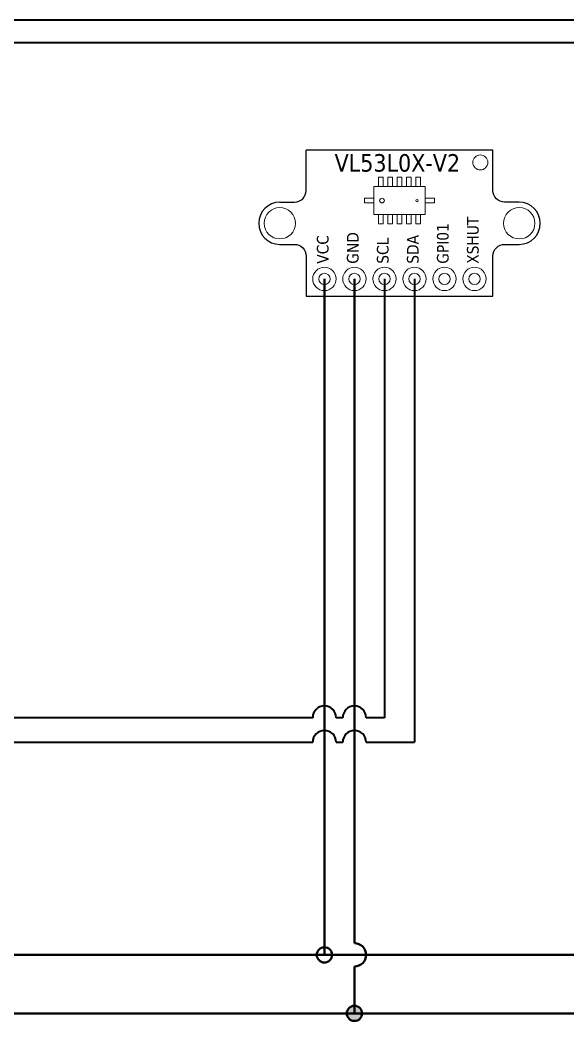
# Model space of a CAD drawing. Extents: x -201 to 3149, y -111 to 111.
# Drawn here: x 1968.9 to 2015.8, y -28.5 to 57.2 of the extents above; entities that cross this region are included whole.
import ezdxf

# ---------------------------------------------------------------- set-up
doc = ezdxf.new("R2010")
doc.units = 0
doc.linetypes.add('CONTINU', pattern=[0])
doc.layers.get('0').update_dxf_attribs({"lineweight": 9})
doc.layers.add('2', color=7, linetype='CONTINU')
for name, color, linetype, lineweight in [('contorno', 7, 'CONTINU', 30), ('fase_5V', 1, 'Continuous', 40), ('GND', 3, 'Continuous', 40), ('SCL_OR_SDA', 253, 'CONTINU', 40), ('SINAL', 5, 'Continuous', 40)]:
    doc.layers.add(name, color=color, linetype=linetype, lineweight=lineweight)
doc.styles.add('times 2', font='tahoma.ttf')

msp = doc.modelspace()

# ---------------------------------------------------------------- hatches: boundary and pattern name
at = {"layer": 'fase_5V', "lineweight": 50}
h = msp.add_hatch(dxfattribs=at)
h.set_pattern_fill('ANGLE', color=256)
h.set_pattern_definition([(0, (0, 0), (0, 6.985), [5.08, -1.905]), (90, (0, 0), (-6.985, 4e-16), [5.08, -1.905])])
h.paths.add_polyline_path([(1741.814, -22.181), (1741.814, -22.833), (1742.466, -22.833, 0.414214)])
h.paths.add_polyline_path([(1741.814, -22.181, 0.414214), (1741.162, -22.833), (1741.814, -22.833)])
h.paths.add_polyline_path([(1742.466, -22.833), (1741.162, -22.833, 1)])
h.paths.add_polyline_path([(1829.397, -22.833), (1828.094, -22.833, 1)])
h.paths.add_polyline_path([(1828.746, -22.181), (1828.746, -22.833), (1829.397, -22.833, 0.414214)])
h.paths.add_polyline_path([(1828.746, -22.181, 0.414214), (1828.094, -22.833), (1828.746, -22.833)])
h.paths.add_polyline_path([(1994.976, -22.181, 0.414214), (1994.324, -22.833), (1994.976, -22.833)])
h.paths.add_polyline_path([(1994.976, -22.181), (1994.976, -22.833), (1995.628, -22.833, 0.414214)])
h.paths.add_polyline_path([(1995.628, -22.833), (1994.976, -22.833), (1994.324, -22.833, 1)])
h.paths.add_polyline_path([(1937.617, -22.181, 0.414214), (1936.965, -22.833), (1937.617, -22.833)])
h.paths.add_polyline_path([(1937.617, -22.181), (1937.617, -22.833), (1938.269, -22.833, 0.414214)])
h.paths.add_polyline_path([(1938.269, -22.833), (1936.965, -22.833, 1)])
h = msp.add_hatch(dxfattribs=at)
h.set_pattern_fill('ANGLE', color=256)
h.set_pattern_definition([(0, (-67.224, 0), (0, 6.985), [5.08, -1.905]), (90, (-67.224, 0), (-6.985, 4e-16), [5.08, -1.905])])
h.paths.add_polyline_path([(1995.628, -22.833), (1994.324, -22.833, 1)])
h.paths.add_polyline_path([(1994.976, -22.181, 0.414214), (1994.324, -22.833), (1994.976, -22.833)])
h.paths.add_polyline_path([(1994.976, -22.181), (1994.976, -22.833), (1995.628, -22.833, 0.414214)])
at = {"layer": 'GND', "lineweight": 50}
h = msp.add_hatch(color=256, dxfattribs=at)
h.dxf.hatch_style = 1
h.paths.add_polyline_path([(1743.844, -27.191), (1743.844, -27.843), (1744.496, -27.843, 0.414214)])
h.paths.add_polyline_path([(1743.844, -27.191, 0.414214), (1743.192, -27.843), (1743.844, -27.843)])
h.paths.add_polyline_path([(1744.496, -27.843), (1743.192, -27.843, 1)])
h.paths.add_polyline_path([(1831.829, -27.191), (1831.829, -27.843), (1832.481, -27.843, 0.414214)])
h.paths.add_polyline_path([(1832.481, -27.843), (1831.829, -27.843), (1831.177, -27.843, 1)])
h.paths.add_polyline_path([(1831.829, -27.191, 0.414214), (1831.177, -27.843), (1831.829, -27.843)])
h.paths.add_polyline_path([(1940.157, -27.191, 0.414214), (1939.505, -27.843), (1940.157, -27.843)])
h.paths.add_polyline_path([(1940.157, -27.191), (1940.157, -27.843), (1940.809, -27.843, 0.414214)])
h.paths.add_polyline_path([(1940.809, -27.843), (1939.505, -27.843, 1)])
h.paths.add_polyline_path([(1997.546, -27.191), (1997.546, -27.843), (1998.198, -27.843, 0.414214)])
h.paths.add_polyline_path([(1997.546, -27.191, 0.414214), (1996.894, -27.843), (1997.546, -27.843)])
h.paths.add_polyline_path([(1998.198, -27.843), (1997.546, -27.843), (1996.894, -27.843, 1)])
h.paths.add_polyline_path([(2067.377, -27.191), (2067.377, -27.843), (2068.029, -27.843, 0.414214)])
h.paths.add_polyline_path([(2068.029, -27.843), (2066.725, -27.843, 1)])
h.paths.add_polyline_path([(2067.377, -27.191, 0.414214), (2066.725, -27.843), (2067.377, -27.843)])

# ---------------------------------------------------------------- linework, layer by layer
for points in [[(1999.606, 42.977), (1999.606, 43.777), (2000.006, 43.777), (2000.006, 42.977), (1999.606, 42.977)], [(2000.406, 42.977), (2000.406, 43.777), (2000.806, 43.777), (2000.806, 42.977), (2000.406, 42.977)], [(2001.206, 42.977), (2001.206, 43.777), (2001.606, 43.777), (2001.606, 42.977), (2001.206, 42.977)], [(2002.006, 42.977), (2002.006, 43.777), (2002.406, 43.777), (2002.406, 42.977), (2002.006, 42.977)], [(2002.806, 42.977), (2002.806, 43.777), (2003.206, 43.777), (2003.206, 42.977), (2002.806, 42.977)], [(2003.606, 40.577), (1999.206, 40.577), (1999.206, 42.977), (2003.606, 42.977), (2003.606, 40.577)], [(1999.606, 42.977), (1999.606, 42.977)], [(1998.406, 41.977), (1999.206, 41.977), (1999.206, 41.577), (1998.406, 41.577), (1998.406, 41.977)], [(2003.606, 41.977), (2004.406, 41.977), (2004.406, 41.577), (2003.606, 41.577), (2003.606, 41.977)], [(2000.006, 40.577), (2000.006, 39.777), (1999.606, 39.777), (1999.606, 40.577), (2000.006, 40.577)], [(2000.806, 40.577), (2000.806, 39.777), (2000.406, 39.777), (2000.406, 40.577), (2000.806, 40.577)], [(2001.606, 40.577), (2001.606, 39.777), (2001.206, 39.777), (2001.206, 40.577), (2001.606, 40.577)], [(2002.406, 40.577), (2002.406, 39.777), (2002.006, 39.777), (2002.006, 40.577), (2002.406, 40.577)], [(2003.206, 40.577), (2003.206, 39.777), (2002.806, 39.777), (2002.806, 40.577), (2003.206, 40.577)], [(2003.206, 40.577), (2003.206, 40.577)]]:
    msp.add_lwpolyline(points)
for centre, radius in [((2008.325, 45.048), 0.642), ((1991.156, 39.838), 1.344), ((1999.906, 41.777), 0.2), ((2002.906, 41.777), 0.1), ((2011.656, 39.838), 1.344), ((1994.976, 35.069), 1), ((1997.546, 35.069), 1), ((2000.116, 35.069), 1), ((2002.686, 35.069), 1), ((2005.256, 35.069), 1), ((2007.826, 35.069), 1), ((1994.976, 35.069), 0.487), ((1997.546, 35.069), 0.487), ((2000.116, 35.069), 0.487), ((2002.686, 35.069), 0.487), ((2005.256, 35.069), 0.487), ((2007.826, 35.069), 0.487)]:
    msp.add_circle(centre, radius)
at = {"layer": 'contorno'}
for points in [[(1991.156, 41.645), (1992.406, 41.645, 0.414214), (1993.406, 42.645), (1993.406, 46.088)], [(2011.656, 41.645), (2010.406, 41.645, -0.414214), (2009.406, 42.645), (2009.406, 46.088), (1993.406, 46.088)], [(1991.156, 38.032), (1992.406, 38.032, -0.414214), (1993.406, 37.032), (1993.406, 33.588), (2009.406, 33.588), (2009.406, 37.032, -0.414214), (2010.406, 38.032), (2011.656, 38.032)]]:
    msp.add_lwpolyline(points, format="xyb", dxfattribs=at)
for centre, start, end in [((1991.156, 39.838), 90, 270), ((2011.656, 39.838), 270, 90)]:
    msp.add_arc(centre, 1.806, start, end, dxfattribs=at)
at = {"layer": 'fase_5V', "lineweight": 50}
for points in [[(1994.976, 35.069), (1994.976, -22.833)], [(1722.016, -22.833), (2105.304, -22.833)]]:
    msp.add_lwpolyline(points, dxfattribs=at)
msp.add_circle((1994.976, -22.833), 0.652, dxfattribs=at)
at = {"layer": 'GND', "lineweight": 50}
for points in [[(1997.546, 35.069), (1997.546, -21.833)], [(1997.546, -23.833), (1997.546, -27.843)], [(1722.016, -27.843), (2105.304, -27.843)]]:
    msp.add_lwpolyline(points, dxfattribs=at)
msp.add_circle((1997.546, -27.843), 0.652, dxfattribs=at)
msp.add_arc((1997.546, -22.833), 1, 270, 90, dxfattribs=at)
at = {"layer": 'SCL_OR_SDA'}
for points in [[(2000.116, 35.069), (2000.116, -2.513)], [(2002.686, 35.069), (2002.686, -4.613)], [(1960.031, 2.69), (1960.031, -4.613), (1993.976, -4.613)], [(1993.976, -2.513), (1962.571, -2.513), (1962.571, 2.69)], [(1996.546, -2.513), (1995.976, -2.513)], [(2000.116, -2.513), (1998.546, -2.513)], [(1995.976, -4.613), (1996.546, -4.613)], [(1998.546, -4.613), (2002.686, -4.613)]]:
    msp.add_lwpolyline(points, dxfattribs=at)
for centre in [(1994.976, -2.513), (1997.546, -2.513), (1994.976, -4.613), (1997.546, -4.613)]:
    msp.add_arc(centre, 1, 0, 180, dxfattribs=at)
at = {"layer": 'SINAL'}
for points in [[(2061.2, 20.699), (2035.591, 20.699), (2035.591, 57.247), (1957.452, 57.247), (1957.452, 50.909)], [(2061.2, 18.738), (2033.097, 18.738), (2033.097, 55.3), (1958.452, 55.3)]]:
    msp.add_lwpolyline(points, dxfattribs=at)

# ---------------------------------------------------------------- texts
at = {"insert": (1995.848, 45.761), "char_height": 1.5, "attachment_point": 1, "style": 'times 2'}
msp.add_mtext_dynamic_manual_height_columns('VL53L0X-V2', width=3.69956, gutter_width=5, heights=[0], dxfattribs=at)
at = {"layer": '2', "style": 'times 2'}
for s, p in [('XSHUT', (2008.18, 36.37)), ('GPI01', (2005.61, 36.37)), ('VCC', (1995.33, 36.37)), ('GND', (1997.9, 36.37)), ('SCL', (2000.47, 36.37)), ('SDA', (2003.04, 36.37))]:
    msp.add_text(s, height=1, rotation=90, dxfattribs=at).set_placement(p)

doc.saveas('drawing.dxf')
